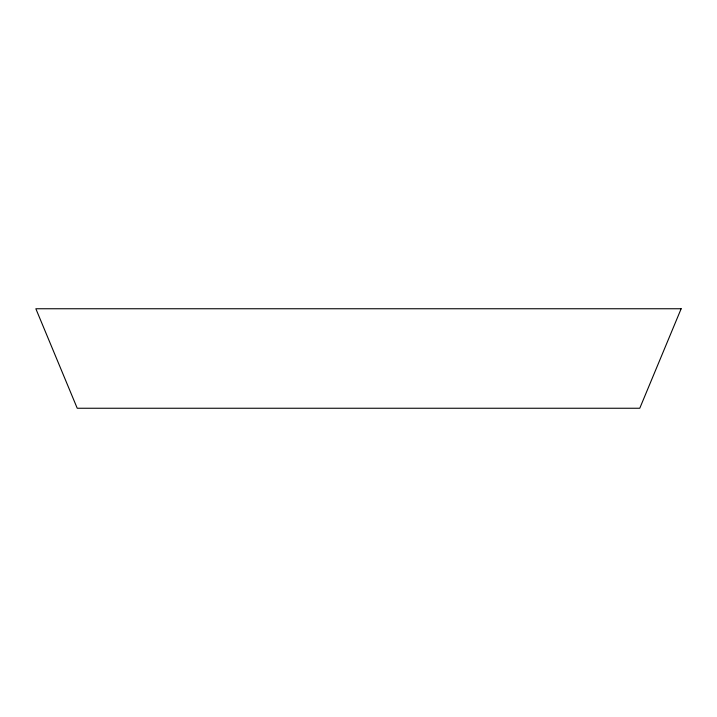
<?xml version="1.0" encoding="UTF-8"?>
<svg xmlns="http://www.w3.org/2000/svg" width="717" height="717" viewBox="0 0 717 717"><rect width="100%" height="100%" fill="white"/><g stroke="black" fill="none" stroke-linecap="round" stroke-linejoin="round"><path stroke-width="1.08" d="M681.15 308.749L639.77 408.251L77.23 408.251L35.85 308.749L681.15 308.749"/></g></svg>
